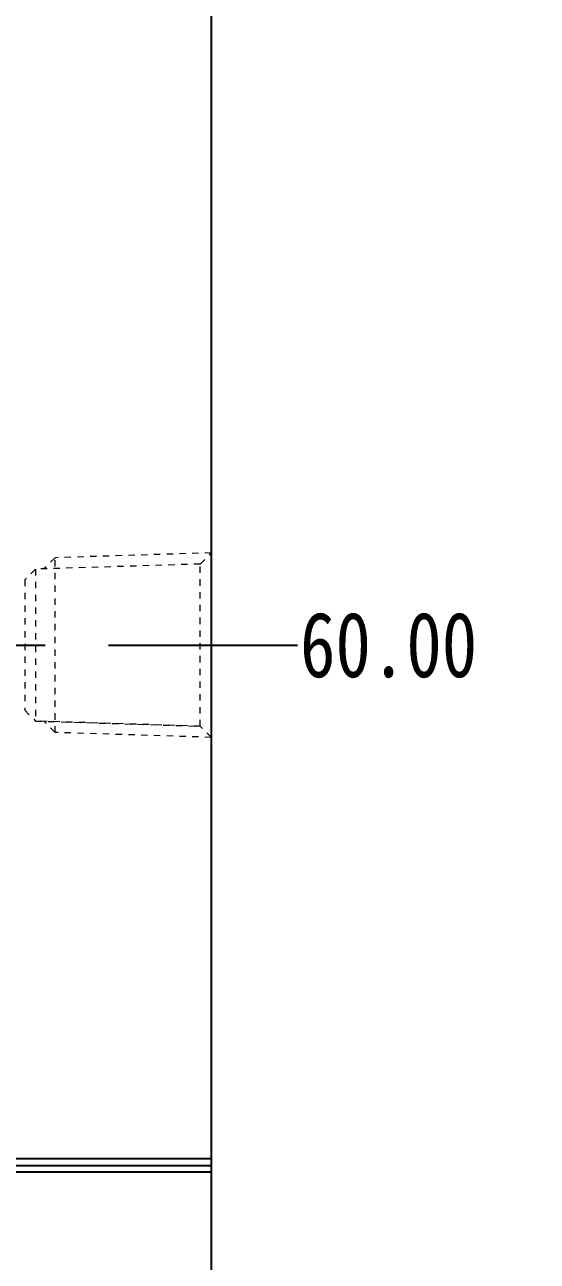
# Model space of a CAD drawing. Header units: millimetres. Extents: x 2141 to 4292, y -4498 to 2648.
# Drawn here: x 3566.8 to 3606.2, y -213.5 to -118.6 of the extents above; entities that cross this region are included whole.
import ezdxf

# ---------------------------------------------------------------- set-up
doc = ezdxf.new("R2010")
doc.units = ezdxf.units.MM
doc.header["$LTSCALE"] = 16.335
doc.header["$PDMODE"] = 3
doc.header["$PDSIZE"] = 0.3125
doc.linetypes.add('CENTER', pattern=[0.6, 0.375, -0.075, 0.075, -0.075])
doc.linetypes.add('HIDDEN', pattern=[0.2, 0.1, -0.1])
doc.layers.get('0').update_dxf_attribs({"linetype": 'CONTINUOUS'})
doc.layers.get('Defpoints').update_dxf_attribs({"linetype": 'CONTINUOUS'})
doc.layers.add('21', color=7, linetype='CONTINUOUS')
doc.layers.add('cool', color=153, linetype='HIDDEN', lineweight=9)
doc.styles.get("Standard").update_dxf_attribs({"font": 'txt', "width": 0.8})
doc.dimstyles.get("Standard").update_dxf_attribs({"dimtxt": 0.15625, "dimasz": 0.1875, "dimexe": 0.125, "dimexo": 0.0625, "dimtad": 0, "dimtih": 1, "dimtoh": 1, "dimdsep": 46, "dimtxsty": 'Standard', "dimcen": 0.09, "dimadec": 0, "dimazin": 0, "dimtp": 0.01, "dimtm": 0.01, "dimtfac": 1, "dimtofl": 0, "dimtmove": 0, "dimatfit": 3, "dimfxl": 0, "dimtolj": 1, "dimarcsym": 0})

# ---------------------------------------------------------------- blocks, each defined once
blk = doc.blocks.new('cool_jt_f12')
at = {"layer": 'cool', "ltscale": 0.3}
for p, q in [((0, 7.0785), (0.856, 6.2225)), ((0, 7.0785), (12, 6.7035)), ((12, 6.7035), (12.856, 5.8475)), ((12, 6.7035), (12, -6.7035)), ((0.856, 6.2225), (0.856, -6.2225)), ((13.5, 5.827375), (0.856, 6.2225)), ((0.856, 6.2225), (13.5, 5.827375)), ((14.327375, 5), (13.5, 5.827375)), ((13.5, -5.827375), (13.5, 5.827375)), ((14.327375, -5), (14.327375, 5)), ((13.5, -5.827375), (14.327375, -5)), ((0.856, -6.2225), (0, -7.0785)), ((0.856, -6.2225), (13.5, -5.827375)), ((12, -6.7035), (12.856, -5.8475)), ((0, -7.0785), (12, -6.7035))]:
    blk.add_line(p, q, dxfattribs=at)
blk = doc.blocks.new('*D47')
at = {"color": 4, "lineweight": -2}
blk.add_line((3537.377, -215.461), (3533.009, -217.895), dxfattribs=at)
at = {"color": 4}
blk.add_solid([(3532.604, -217.167), (3533.415, -218.623), (3528.641, -220.328)], dxfattribs=at)
at = {"layer": 'Defpoints', "color": 0}
for p in [(3528.641, -220.328), (3525.584, -222.032)]:
    blk.add_point(p, dxfattribs=at)
at = {"color": 6, "insert": (3551.373, -207.662), "char_height": 5, "attachment_point": 5, "rotation": 29.12646}
blk.add_mtext('\\A1;∅3.50(镶针)', dxfattribs=at)
blk = doc.blocks.new('*D63')
at = {"color": 4, "lineweight": -2}
blk.add_line((3553.176, -108.18), (3587.767, -108.18), dxfattribs=at)
at = {"layer": 'Defpoints', "color": 0}
for p in [(3553.176, -108.18), (3587.767, -108.18), (3421.161, -226.18)]:
    blk.add_point(p, dxfattribs=at)
at = {"color": 6, "insert": (3595.767, -108.18), "char_height": 5, "attachment_point": 5}
blk.add_mtext('\\A1;118.00', dxfattribs=at)
blk = doc.blocks.new('*D64')
at = {"color": 4, "lineweight": -2}
blk.add_line((3575.76, -166.18), (3587.767, -166.18), dxfattribs=at)
at = {"layer": 'Defpoints', "color": 0}
for p in [(3575.76, -166.18), (3587.767, -166.18), (3421.161, -226.18)]:
    blk.add_point(p, dxfattribs=at)
at = {"color": 6, "insert": (3594.767, -166.18), "char_height": 5, "attachment_point": 5}
blk.add_mtext('\\A1;60.00', dxfattribs=at)

msp = doc.modelspace()

# ---------------------------------------------------------------- linework, layer by layer
at = {"layer": '21', "color": 7, "linetype": 'Continuous'}
for p, q in [((3581.161, -357.18), (3581.161, -95.18)), ((3581.161, -205.605), (3522.11, -205.605)), ((3522.199, -206.105), (3581.161, -206.105)), ((3522.285, -206.605), (3581.161, -206.605))]:
    msp.add_line(p, q, dxfattribs=at)
at = {"layer": '21', "color": 1, "linetype": 'CENTER', "ltscale": 3.980655}
msp.add_line((3261.161, -166.18), (3581.161, -166.18), dxfattribs=at)

# ---------------------------------------------------------------- block references
at = {"layer": 'cool', "ltscale": 0.932966, "rotation": 180}
msp.add_blockref('cool_jt_f12', (3581.161, -166.18), dxfattribs=at)

# ---------------------------------------------------------------- dimensions: what is measured, and where the dimension line sits
for feature_location, offset, picture, middle in [((3553.176, -108.18), (34.59, 0), '*D63', (3595.767, -108.18)), ((3575.76, -166.18), (12.007, 0), '*D64', (3594.767, -166.18))]:
    dim = msp.add_ordinate_dim(feature_location=feature_location, offset=offset, dtype=0, origin=(3421.161, -226.18), dimstyle='Standard', override={"dimtxt": 5, "dimasz": 5, "dimexe": 0, "dimexo": 0, "dimgap": 0, "dimtih": 0, "dimtoh": 0, "dimzin": 0, "dimcen": 0, "dimclrd": 4, "dimclre": 4, "dimclrt": 6, "dimadec": 2, "dimtp": 0, "dimtm": 0, "dimtzin": 0})
    dim.commit()
    dim.dimension.update_dxf_attribs({"geometry": picture, "text_midpoint": middle})
dim = msp.add_diameter_dim_2p(p1=(3525.584, -222.032), p2=(3528.641, -220.328), text='<>(镶针)', dimstyle='Standard', override={"dimtxt": 5, "dimasz": 5, "dimexe": 0, "dimexo": 0, "dimgap": 0, "dimtih": 0, "dimtoh": 0, "dimzin": 0, "dimcen": 0, "dimclrd": 4, "dimclre": 4, "dimclrt": 6, "dimadec": 2, "dimtp": 0, "dimtm": 0, "dimtzin": 0})
dim.commit()
dim.dimension.update_dxf_attribs({"geometry": '*D47', "text_midpoint": (3551.373, -207.662)})

doc.saveas('drawing.dxf')
